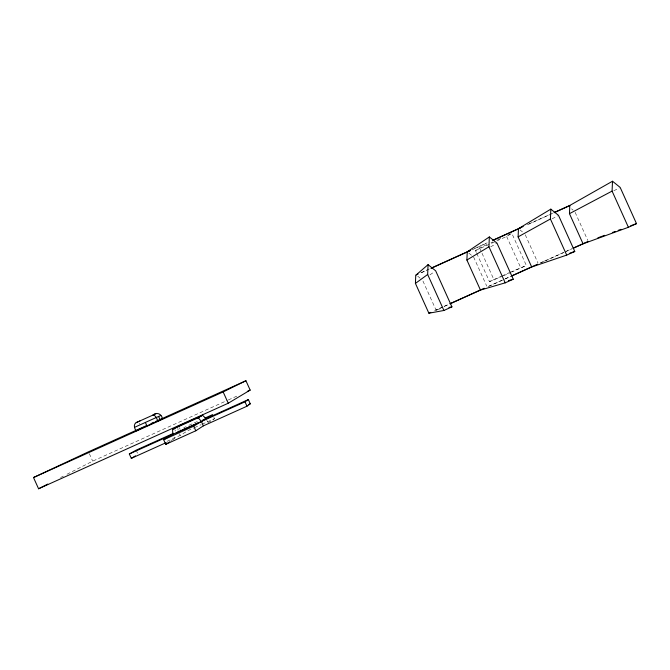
<?xml version="1.0" encoding="UTF-8"?>
<svg xmlns="http://www.w3.org/2000/svg" width="670" height="670" viewBox="0 0 670 670"><rect width="100%" height="100%" fill="white"/><g stroke="black" fill="none" stroke-linecap="round" stroke-linejoin="round"><path stroke-width="0.5" stroke-dasharray="3.35 2.51" d="M429.922 274.893L434.034 272.003M207.976 422.879L214.467 418.658L213.738 417.041M476.328 252.439L475.482 250.563L479.603 247.934L487.191 244.5M167.09 441.304L180.205 435.399L187.902 430.634L193.596 428.071M475.482 250.563L506.637 236.477L510.976 233.872M490.691 246.87L496.981 243.135M183.48 428.113L186.076 426.581M552.114 218.839L557.574 215.832M613.821 190.799L619.273 187.927M60.593 477.526L63.349 476.119M67.017 474.251L92.703 461.136L227.398 400.375M420.886 272.791L430.341 268.511M474.821 248.394L487.157 242.825M528.915 223.939L552.691 213.186M421.472 272.69L428.147 269.667M472.023 249.826L487.291 242.925M527.349 224.81L551.192 214.031M490.984 242.791L492.885 241.929M497.626 239.785L502.366 237.641M508.053 235.07L511.846 233.353L526.344 265.488L512.115 271.903M476.755 253.386L489.477 281.593L500.817 276.476M501.755 276.048L509.309 272.64M510.255 272.221L526.344 265.488M228.344 399.948L237.833 395.668M489.477 281.593L502.626 276.182M503.572 275.755L511.16 272.33M434.604 310.646L443.197 306.776M444.151 306.341L448.917 304.188M488.036 286.551L504.259 279.231M505.214 278.804L510.942 276.224M540.514 262.883L543.378 261.593M544.333 261.158L565.321 251.694M566.276 251.267L572.004 248.679M422.938 281.023L436.061 310.126L449.294 304.155M489.067 286.216L504.225 279.382M505.172 278.954L510.858 276.392M540.322 263.101L564.065 252.389M565.019 251.962L571.669 248.964M188.915 425.299L198.404 421.028M194.543 427.644L201.184 424.646M202.131 424.219L214.467 418.658M170.967 440.475L173.798 439.193M436.061 310.126L441.028 309.104M571.544 208.839L573.126 210.129M520.054 229.961L522.441 231.904M468.832 253.118L472.015 255.706M417.745 276.216L420.123 278.151M575.136 212.348L587.799 240.429M525.263 234.785L537.993 263.017M506.637 236.477L520.649 267.531M479.603 247.934L494.092 280.035M473.606 256.995L486.747 286.132M206.829 420.333L207.591 422.033M179.443 427.711L180.188 429.378M179.434 433.699L180.205 435.399M174.694 429.361L175.465 431.061M173.949 437.024L174.744 438.775M136.152 450.156L137.677 453.548M89.328 453.682L92.703 461.136M177.843 428.39L178.145 430.232M139.201 423.197L139.318 424.127"/><path stroke-width="1" d="M415.425 283.402L415.752 275.278L428.063 264.658L435.684 270.847L451.932 306.86L443.909 310.478L428.884 313.225L415.425 283.402L427.661 274.474L428.063 264.658M480.465 290.093L466.898 260.027L467.233 251.828L489.343 236.937L496.981 243.135L513.254 279.206L505.205 282.841L480.465 290.093L450.24 303.728M505.205 282.841L488.941 246.769L489.343 236.937M531.695 266.995L518.111 236.878L518.454 228.671L550.824 209.132L558.487 215.338L574.776 251.468L566.703 255.111L531.695 266.995L511.805 275.965M566.703 255.111L550.413 218.981L550.824 209.132M554.056 212.733L568.361 206.268L612.506 181.235L620.186 187.441L636.5 223.638L628.401 227.289L583.068 243.821L569.466 213.671L569.81 205.447L554.593 212.323M628.401 227.289L612.087 191.101L612.506 181.235M156.395 413.541L136.152 422.619C133.154 424.562 134.419 428.398 136.069 430.802L162.4 418.8C161.931 413.809 156.504 411.74 152.785 415.107C155.901 415.04 156.78 418.784 157.827 420.978L162.4 418.8M178.689 426.053L172.575 429.319L172.768 434.403L163.689 439.738L165.758 444.327L195.799 430.785L203.37 425.869L246.979 406.213L250.27 403.809L248.361 399.571L202.357 420.308M166.244 442.602L131.303 458.347L129.327 453.992L245.002 401.841L248.361 399.571M165.758 444.327L169.845 441.798M163.689 439.738L193.731 426.195L212.633 414.604L205.045 418.03M466.898 260.027L488.941 246.769M146.345 425.701L88.482 451.815L33.5 477.534L38.584 488.765L228.252 403.223L250.161 390.099L245.932 380.744L155.825 421.413M131.303 458.347L135.524 455.876M172.575 429.319L198.261 417.737L202.549 415.266L206.059 418.641M197.064 418.248L200.899 416.036M129.327 453.992L136.152 450.156L173.605 433.272M518.111 236.878L550.413 218.981M569.466 213.671L612.087 191.101M38.584 488.765L47.754 484.083M33.5 477.534L223.152 391.933L245.932 380.744M136.069 430.802L141.144 428.398M160.884 415.434L134.511 427.359M416.154 274.926L418.047 274.072M431.287 268.084L470.08 250.538M492.844 240.245L523.211 226.519M431.011 268.377L470.122 250.689M493.011 240.337L520.674 227.834M151.085 423.557L153.933 422.276M247.314 391.389L250.161 390.099M177.55 426.539L202.549 415.266M428.884 313.225L430.793 312.371M449.871 303.761L484.226 288.267M511.888 275.789L537.65 264.173M572.959 248.252L588.226 241.368M573.562 248.109L583.068 243.821M176.235 432.761L198.99 422.502M248.394 404.663L250.27 403.809M136.152 422.619L140.055 420.919M597.875 237.816L604.633 235.338M612.363 232.498L615.261 231.435M618.159 230.371L621.048 229.308M630.705 225.765L636.5 223.638M569.869 253.159L574.776 251.468M508.43 280.663L513.254 279.206M448.959 307.471L451.932 306.86M198.261 417.737L201.394 421.497L203.37 425.869M427.661 274.474L443.909 310.478M245.002 401.841L246.979 406.213M223.152 391.933L228.252 403.223M193.731 426.195L195.799 430.785M158.606 416.472L160.138 419.881M145.382 422.452L146.939 425.894"/></g></svg>
